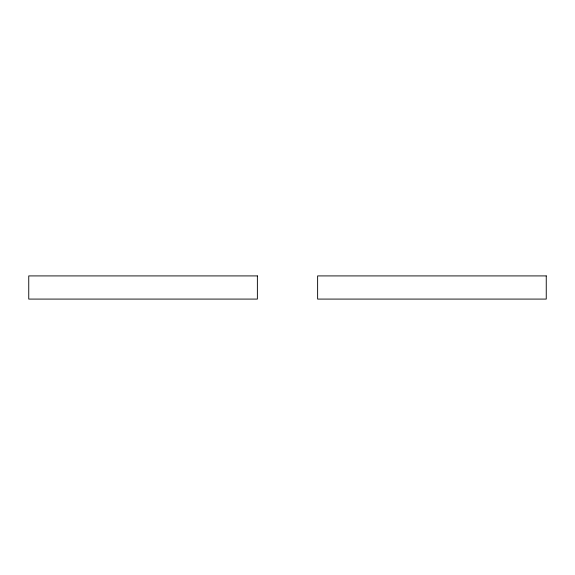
<?xml version="1.0" encoding="UTF-8"?>
<svg xmlns="http://www.w3.org/2000/svg" width="575" height="575" viewBox="0 0 575 575"><rect width="100%" height="100%" fill="white"/><g stroke="black" fill="none" stroke-linecap="round" stroke-linejoin="round"><path stroke-width="0.86" d="M257.377 275.914L28.75 275.914L28.75 299.086L257.377 299.086L257.377 275.914M546.25 275.914L317.623 275.914L317.623 299.086L546.25 299.086L546.25 275.914"/></g></svg>
